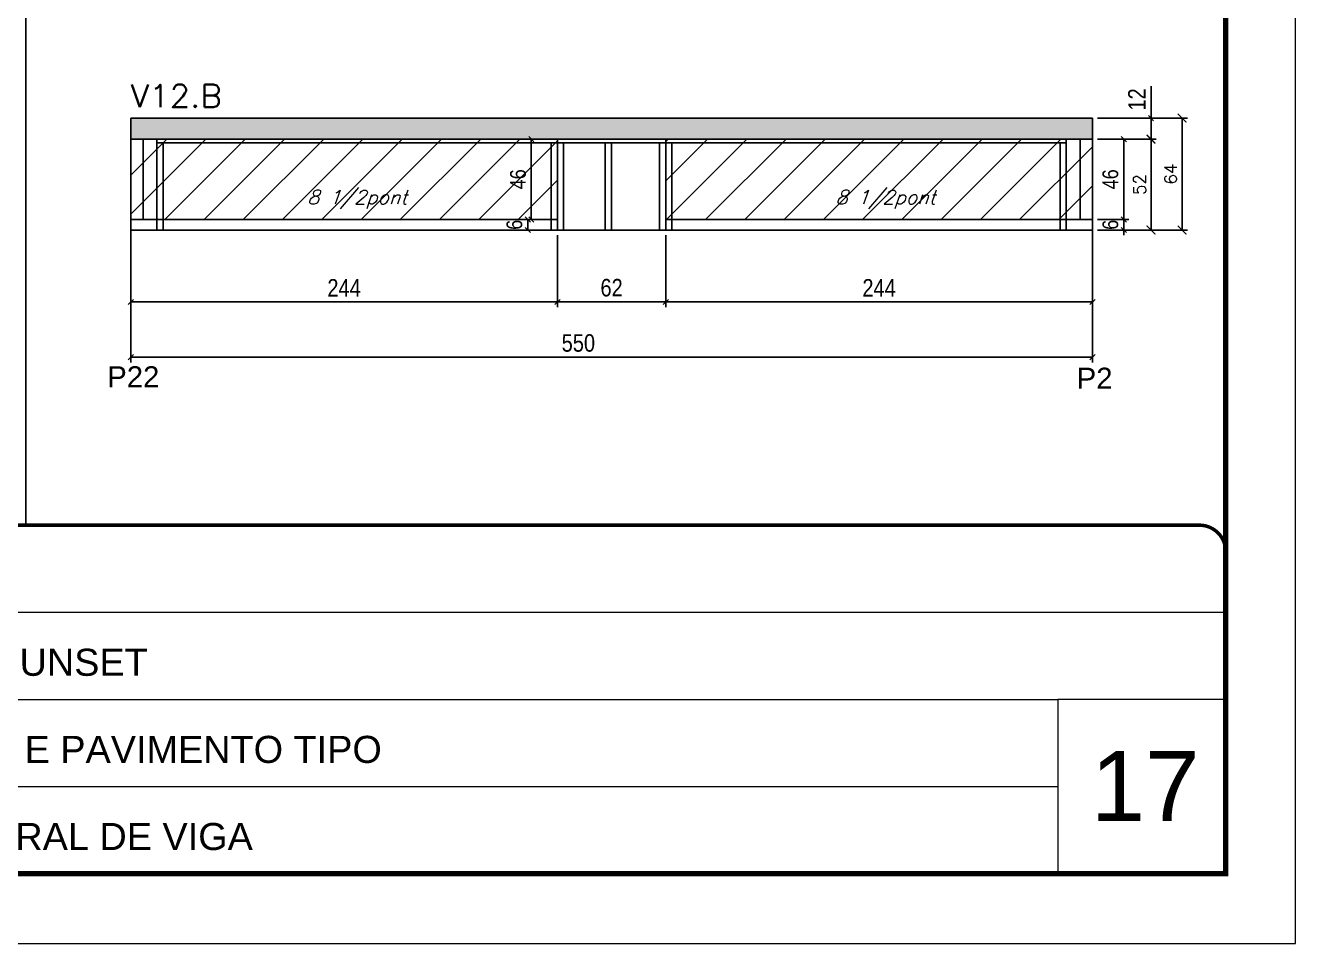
# Model space of a CAD drawing. Extents: x -10448 to -1189, y -11772 to 17235.
# Drawn here: x -9690 to -8963, y 11200 to 11725 of the extents above; entities that cross this region are included whole.
import ezdxf

# ---------------------------------------------------------------- set-up
doc = ezdxf.new("R2010")
doc.units = 0
doc.linetypes.add('CONTINUO', pattern=[0])
doc.linetypes.add('DASHED', pattern=[0.75, 0.5, -0.25])
for name, color, linetype in [('5', 5, 'Continuous'), ('COTA', 241, 'Continuous'), ('Painéis', 200, 'Continuous'), ('Reaproveitamento', 251, 'Continuous'), ('SARR_2.2x7', 40, 'Continuous'), ('SARR_3.5x7', 81, 'Continuous'), ('texto', 7, 'Continuous')]:
    doc.layers.add(name, color=color, linetype=linetype)
for name, color, linetype, lineweight in [('CARIMBO', 255, 'Continuous', 9), ('Folhas', 255, 'Continuous', 9), ('SARRAFO DE PRESSAO', 251, 'DASHED', 9), ('Texto Seção', 7, 'Continuous', 15)]:
    doc.layers.add(name, color=color, linetype=linetype, lineweight=lineweight)
doc.styles.add('ARIAL', font='arial.ttf')
doc.styles.add('COTA TECNICA', font='techl___.ttf', dxfattribs={"height": 10})
doc.styles.add('COTA TECNICA-50', font='techl___.ttf', dxfattribs={"height": 9})
doc.styles.add('REGUA-120', font='ROMANS.shx', dxfattribs={"height": 15})
doc.styles.add('Romans', font='romans.shx')
doc.styles.get("Standard").update_dxf_attribs({"font": 'arial.ttf'})
doc.dimstyles.new('COTA PAINEL-50', dxfattribs={"dimtxt": 9, "dimasz": 3, "dimexe": 3, "dimexo": 3, "dimgap": 3, "dimtad": 1, "dimdec": 1, "dimzin": 12, "dimdsep": 46, "dimtxsty": 'COTA TECNICA-50', "dimblk1": 'OBLIQUE', "dimblk2": 'OBLIQUE', "dimsah": 1, "dimcen": 0.9, "dimclrd": 4, "dimclre": 4, "dimclrt": 240, "dimadec": 1, "dimazin": 3, "dimtfac": 1, "dimtdec": 1, "dimtmove": 0, "dimatfit": 3, "dimfxl": 1, "dimtolj": 1, "dimtzin": 12, "dimarcsym": 0})
doc.dimstyles.new('Cota Paínel', dxfattribs={"dimtxt": 7, "dimasz": 5, "dimexe": 3, "dimexo": 3, "dimgap": 3, "dimtad": 1, "dimdec": 1, "dimzin": 12, "dimdsep": 46, "dimtxsty": 'Romans', "dimblk": 'ARCHTICK', "dimcen": 0, "dimclrd": 4, "dimclre": 4, "dimclrt": 1, "dimadec": 1, "dimazin": 3, "dimtfac": 1, "dimtdec": 1, "dimtmove": 0, "dimatfit": 3, "dimldrblk": 'OBLIQUE', "dimfxl": 1, "dimtolj": 1, "dimtzin": 12, "dimarcsym": 0})
doc.dimstyles.new('PAINEL', dxfattribs={"dimtxt": 10, "dimasz": 3, "dimexe": 3, "dimexo": 3, "dimgap": 3, "dimtad": 1, "dimdec": 1, "dimzin": 12, "dimdsep": 46, "dimtxsty": 'COTA TECNICA', "dimblk1": 'OBLIQUE', "dimblk2": 'OBLIQUE', "dimsah": 1, "dimcen": 0.9, "dimclrd": 4, "dimclre": 4, "dimclrt": 240, "dimadec": 1, "dimazin": 3, "dimtfac": 1, "dimtdec": 1, "dimtmove": 0, "dimatfit": 3, "dimfxl": 1, "dimtolj": 1, "dimtzin": 12, "dimarcsym": 0})

# ---------------------------------------------------------------- blocks, each defined once
blk = doc.blocks.new('9999999999')
at = {"color": 30, "linetype": 'CONTINUO'}
for p, q in [((98564.56, 34379.64), (99583.98, 34379.64)), ((98564.56, 34329.83), (99487.98, 34329.83)), ((99583.98, 34329.83), (99487.98, 34329.83)), ((99487.98, 34329.83), (99487.98, 34230.21)), ((98564.56, 34280.02), (99487.98, 34280.02))]:
    blk.add_line(p, q, dxfattribs=at)
at = {"color": 30, "linetype": 'CONTINUO', "const_width": 2}
blk.add_lwpolyline([(99583.98, 34230.21), (99583.98, 34414.45, 0.414214), (99568.98, 34429.45), (98228.98, 34429.45, 0.414214), (98213.98, 34414.45), (98213.98, 34245.21, 0.414214), (98228.98, 34230.21), (99583.98, 34230.21)], format="xyb", dxfattribs=at)
at = {"layer": 'Folhas'}
blk.add_lwpolyline([(98138.98, 34190.21), (99623.98, 34190.21), (99623.98, 35240.21), (98138.98, 35240.21)], close=True, dxfattribs=at)
at = {"layer": 'Folhas', "color": 30, "const_width": 3}
blk.add_lwpolyline([(98213.98, 34230.21), (99583.98, 34230.21), (99583.98, 35200.21), (98213.98, 35200.21)], close=True, dxfattribs=at)
at = {"color": 7, "linetype": 'Continuous', "ltscale": 5, "style": 'ARIAL'}
for s, height, p in [('NIK SUNSET', 15.483, (98837.68, 34343.32)), ('2°, 3° E PAVIMENTO TIPO', 15.4829, (98837.68, 34293.51)), ('LATERAL DE VIGA', 15.4829, (98837.68, 34243.7))]:
    blk.add_text(s, height=height, dxfattribs=at).set_placement(p)
blk = doc.blocks.new('_ArchTick')
at = {"color": 0, "linetype": 'ByBlock', "const_width": 0.15}
blk.add_lwpolyline([(-0.5, -0.5), (0.5, 0.5)], dxfattribs=at)
blk = doc.blocks.new('*D43')
at = {"layer": 'COTA', "color": 4, "lineweight": -2, "transparency": 16777216}
for p, q in [((-9076.5, 11659.93), (-9042.98, 11659.93)), ((-9045.98, 11659.93), (-9045.98, 11607.93)), ((-9076.5, 11607.93), (-9042.98, 11607.93))]:
    blk.add_line(p, q, dxfattribs=at)
at = {"layer": 'Defpoints', "color": 0, "transparency": 16777216}
for p in [(-9079.5, 11659.93), (-9079.5, 11607.93), (-9045.98, 11607.93)]:
    blk.add_point(p, dxfattribs=at)
at = {"layer": 'COTA', "color": 4, "lineweight": -2, "transparency": 16777216, "xscale": 5, "yscale": 5, "zscale": 5}
for p, rotation in [((-9045.98, 11659.93), 90), ((-9045.98, 11607.93), 270)]:
    blk.add_blockref('_ArchTick', p, dxfattribs=dict(at, rotation=rotation))
at = {"layer": 'COTA', "color": 1, "transparency": 16777216, "insert": (-9052.48, 11633.93), "char_height": 7, "attachment_point": 5, "rotation": 90, "style": 'Romans'}
blk.add_mtext('\\A1;52', dxfattribs=at)
blk = doc.blocks.new('_Oblique')
at = {"color": 0, "linetype": 'ByBlock', "lineweight": -2}
blk.add_line((-0.5, -0.5), (0.5, 0.5), dxfattribs=at)
blk = doc.blocks.new('*D1179')
at = {"layer": 'COTA', "color": 4, "linetype": 'ByBlock', "lineweight": -2, "transparency": 16777216}
for p, q in [((-9629.5, 11604.93), (-9629.5, 11563.8)), ((-9385.5, 11604.93), (-9385.5, 11563.8)), ((-9629.5, 11566.8), (-9385.5, 11566.8))]:
    blk.add_line(p, q, dxfattribs=at)
at = {"layer": 'Defpoints', "color": 0, "linetype": 'ByBlock', "transparency": 16777216}
for p in [(-9629.5, 11607.93), (-9385.5, 11607.93), (-9385.5, 11566.8)]:
    blk.add_point(p, dxfattribs=at)
at = {"layer": 'COTA', "color": 4, "linetype": 'ByBlock', "lineweight": -2, "transparency": 16777216, "xscale": 3, "yscale": 3, "zscale": 3, "rotation": 180}
blk.add_blockref('_Oblique', (-9629.5, 11566.8), dxfattribs=at)
at = {"layer": 'COTA', "color": 4, "linetype": 'ByBlock', "lineweight": -2, "transparency": 16777216, "xscale": 3, "yscale": 3, "zscale": 3}
blk.add_blockref('_Oblique', (-9385.5, 11566.8), dxfattribs=at)
at = {"layer": 'COTA', "color": 240, "linetype": 'ByBlock', "transparency": 16777216, "insert": (-9507.5, 11574.88), "char_height": 10, "attachment_point": 5, "style": 'COTA TECNICA'}
blk.add_mtext('\\A1;244', dxfattribs=at)
blk = doc.blocks.new('*D44')
at = {"layer": 'COTA', "color": 4, "linetype": 'ByBlock', "lineweight": -2, "transparency": 16777216}
for p, q in [((-9385.5, 11604.93), (-9385.5, 11563.8)), ((-9323.5, 11604.93), (-9323.5, 11563.8)), ((-9385.5, 11566.8), (-9323.5, 11566.8))]:
    blk.add_line(p, q, dxfattribs=at)
at = {"layer": 'Defpoints', "color": 0, "linetype": 'ByBlock', "transparency": 16777216}
for p in [(-9385.5, 11607.93), (-9323.5, 11607.93), (-9323.5, 11566.8)]:
    blk.add_point(p, dxfattribs=at)
at = {"layer": 'COTA', "color": 4, "linetype": 'ByBlock', "lineweight": -2, "transparency": 16777216, "xscale": 3, "yscale": 3, "zscale": 3, "rotation": 180}
blk.add_blockref('_Oblique', (-9385.5, 11566.8), dxfattribs=at)
at = {"layer": 'COTA', "color": 4, "linetype": 'ByBlock', "lineweight": -2, "transparency": 16777216, "xscale": 3, "yscale": 3, "zscale": 3}
blk.add_blockref('_Oblique', (-9323.5, 11566.8), dxfattribs=at)
at = {"layer": 'COTA', "color": 240, "linetype": 'ByBlock', "transparency": 16777216, "insert": (-9354.5, 11574.91), "char_height": 10, "attachment_point": 5, "style": 'COTA TECNICA'}
blk.add_mtext('\\A1;62', dxfattribs=at)
blk = doc.blocks.new('*D1180')
at = {"layer": 'COTA', "color": 4, "linetype": 'ByBlock', "lineweight": -2, "transparency": 16777216}
for p, q in [((-9323.5, 11604.93), (-9323.5, 11563.8)), ((-9079.5, 11604.93), (-9079.5, 11563.8)), ((-9323.5, 11566.8), (-9079.5, 11566.8))]:
    blk.add_line(p, q, dxfattribs=at)
at = {"layer": 'Defpoints', "color": 0, "linetype": 'ByBlock', "transparency": 16777216}
for p in [(-9323.5, 11607.93), (-9079.5, 11607.93), (-9079.5, 11566.8)]:
    blk.add_point(p, dxfattribs=at)
at = {"layer": 'COTA', "color": 4, "linetype": 'ByBlock', "lineweight": -2, "transparency": 16777216, "xscale": 3, "yscale": 3, "zscale": 3, "rotation": 180}
blk.add_blockref('_Oblique', (-9323.5, 11566.8), dxfattribs=at)
at = {"layer": 'COTA', "color": 4, "linetype": 'ByBlock', "lineweight": -2, "transparency": 16777216, "xscale": 3, "yscale": 3, "zscale": 3}
blk.add_blockref('_Oblique', (-9079.5, 11566.8), dxfattribs=at)
at = {"layer": 'COTA', "color": 240, "linetype": 'ByBlock', "transparency": 16777216, "insert": (-9201.5, 11574.88), "char_height": 10, "attachment_point": 5, "style": 'COTA TECNICA'}
blk.add_mtext('\\A1;244', dxfattribs=at)
blk = doc.blocks.new('*D45')
at = {"layer": 'COTA', "color": 4, "linetype": 'ByBlock', "lineweight": -2, "transparency": 16777216}
for p, q in [((-9629.5, 11610.93), (-9629.5, 11532.18)), ((-9079.5, 11610.93), (-9079.5, 11532.18)), ((-9629.5, 11535.18), (-9079.5, 11535.18))]:
    blk.add_line(p, q, dxfattribs=at)
at = {"layer": 'Defpoints', "color": 0, "linetype": 'ByBlock', "transparency": 16777216}
for p in [(-9629.5, 11613.93), (-9079.5, 11613.93), (-9079.5, 11535.18)]:
    blk.add_point(p, dxfattribs=at)
at = {"layer": 'COTA', "color": 4, "linetype": 'ByBlock', "lineweight": -2, "transparency": 16777216, "xscale": 3, "yscale": 3, "zscale": 3, "rotation": 180}
blk.add_blockref('_Oblique', (-9629.5, 11535.18), dxfattribs=at)
at = {"layer": 'COTA', "color": 4, "linetype": 'ByBlock', "lineweight": -2, "transparency": 16777216, "xscale": 3, "yscale": 3, "zscale": 3}
blk.add_blockref('_Oblique', (-9079.5, 11535.18), dxfattribs=at)
at = {"layer": 'COTA', "color": 240, "linetype": 'ByBlock', "transparency": 16777216, "insert": (-9373.5, 11543.29), "char_height": 10, "attachment_point": 5, "style": 'COTA TECNICA'}
blk.add_mtext('\\A1;550', dxfattribs=at)
blk = doc.blocks.new('*D1181')
at = {"layer": 'COTA', "color": 4, "linetype": 'ByBlock', "lineweight": -2, "transparency": 16777216}
for p, q in [((-9045.98, 11671.93), (-9045.98, 11690.25)), ((-9076.5, 11671.93), (-9042.98, 11671.93)), ((-9045.98, 11659.93), (-9045.98, 11671.93)), ((-9076.5, 11659.93), (-9042.98, 11659.93))]:
    blk.add_line(p, q, dxfattribs=at)
at = {"layer": 'Defpoints', "color": 0, "linetype": 'ByBlock', "transparency": 16777216}
for p in [(-9079.5, 11671.93), (-9045.98, 11671.93), (-9079.5, 11659.93)]:
    blk.add_point(p, dxfattribs=at)
at = {"layer": 'COTA', "color": 4, "linetype": 'ByBlock', "lineweight": -2, "transparency": 16777216, "xscale": 3, "yscale": 3, "zscale": 3}
for p, rotation in [((-9045.98, 11671.93), 90), ((-9045.98, 11659.93), 270)]:
    blk.add_blockref('_Oblique', p, dxfattribs=dict(at, rotation=rotation))
at = {"layer": 'COTA', "color": 240, "linetype": 'ByBlock', "transparency": 16777216, "insert": (-9054.04, 11682.59), "char_height": 10, "attachment_point": 5, "rotation": 90, "style": 'COTA TECNICA'}
blk.add_mtext('\\A1;12', dxfattribs=at)
blk = doc.blocks.new('*D46')
at = {"layer": 'COTA', "color": 4, "lineweight": -2, "transparency": 16777216}
for p, q in [((-9076.5, 11671.93), (-9025.2, 11671.93)), ((-9028.2, 11671.93), (-9028.2, 11607.93)), ((-9076.5, 11607.93), (-9025.2, 11607.93))]:
    blk.add_line(p, q, dxfattribs=at)
at = {"layer": 'Defpoints', "color": 0, "transparency": 16777216}
for p in [(-9079.5, 11671.93), (-9079.5, 11607.93), (-9028.2, 11607.93)]:
    blk.add_point(p, dxfattribs=at)
at = {"layer": 'COTA', "color": 4, "lineweight": -2, "transparency": 16777216, "xscale": 5, "yscale": 5, "zscale": 5}
for p, rotation in [((-9028.2, 11671.93), 90), ((-9028.2, 11607.93), 270)]:
    blk.add_blockref('_ArchTick', p, dxfattribs=dict(at, rotation=rotation))
at = {"layer": 'COTA', "color": 1, "transparency": 16777216, "insert": (-9034.7, 11639.93), "char_height": 7, "attachment_point": 5, "rotation": 90, "style": 'Romans'}
blk.add_mtext('\\A1;64', dxfattribs=at)
blk = doc.blocks.new('*D1388')
at = {"layer": 'COTA', "color": 4, "linetype": 'ByBlock', "lineweight": -2, "transparency": 16777216}
for p, q in [((-9061.59, 11613.93), (-9061.59, 11616.93)), ((-9076.5, 11613.93), (-9058.59, 11613.93)), ((-9061.59, 11607.93), (-9061.59, 11613.93)), ((-9076.5, 11607.93), (-9058.59, 11607.93)), ((-9061.59, 11607.93), (-9061.59, 11604.93))]:
    blk.add_line(p, q, dxfattribs=at)
at = {"layer": 'Defpoints', "color": 0, "linetype": 'ByBlock', "transparency": 16777216}
for p in [(-9079.5, 11613.93), (-9061.59, 11613.93), (-9079.5, 11607.93)]:
    blk.add_point(p, dxfattribs=at)
at = {"layer": 'COTA', "color": 4, "linetype": 'ByBlock', "lineweight": -2, "transparency": 16777216, "xscale": 3, "yscale": 3, "zscale": 3}
for p, rotation in [((-9061.59, 11613.93), 270), ((-9061.59, 11607.93), 90)]:
    blk.add_blockref('_Oblique', p, dxfattribs=dict(at, rotation=rotation))
at = {"layer": 'COTA', "color": 240, "linetype": 'ByBlock', "transparency": 16777216, "insert": (-9069.19, 11610.93), "char_height": 9, "attachment_point": 5, "rotation": 90, "style": 'COTA TECNICA-50'}
blk.add_mtext('\\A1;6', dxfattribs=at)
blk = doc.blocks.new('*D1389')
at = {"layer": 'COTA', "color": 4, "linetype": 'ByBlock', "lineweight": -2, "transparency": 16777216}
for p, q in [((-9076.5, 11659.93), (-9058.59, 11659.93)), ((-9061.59, 11613.93), (-9061.59, 11659.93)), ((-9076.5, 11613.93), (-9058.59, 11613.93))]:
    blk.add_line(p, q, dxfattribs=at)
at = {"layer": 'Defpoints', "color": 0, "linetype": 'ByBlock', "transparency": 16777216}
for p in [(-9079.5, 11659.93), (-9061.59, 11659.93), (-9079.5, 11613.93)]:
    blk.add_point(p, dxfattribs=at)
at = {"layer": 'COTA', "color": 4, "linetype": 'ByBlock', "lineweight": -2, "transparency": 16777216, "xscale": 3, "yscale": 3, "zscale": 3}
for p, rotation in [((-9061.59, 11659.93), 90), ((-9061.59, 11613.93), 270)]:
    blk.add_blockref('_Oblique', p, dxfattribs=dict(at, rotation=rotation))
at = {"layer": 'COTA', "color": 240, "linetype": 'ByBlock', "transparency": 16777216, "insert": (-9069.19, 11636.93), "char_height": 9, "attachment_point": 5, "rotation": 90, "style": 'COTA TECNICA-50'}
blk.add_mtext('\\A1;46', dxfattribs=at)
blk = doc.blocks.new('*D1390')
at = {"layer": 'COTA', "color": 4, "linetype": 'ByBlock', "lineweight": -2, "transparency": 16777216}
for p, q in [((-9402.46, 11607.93), (-9402.46, 11613.93)), ((-9399.46, 11613.93), (-9399.46, 11613.93)), ((-9399.46, 11607.93), (-9399.46, 11607.93))]:
    blk.add_line(p, q, dxfattribs=at)
at = {"layer": 'Defpoints', "color": 0, "linetype": 'ByBlock', "transparency": 16777216}
for p in [(-9402.46, 11613.93), (-9402.46, 11613.93), (-9402.46, 11607.93)]:
    blk.add_point(p, dxfattribs=at)
at = {"layer": 'COTA', "color": 4, "linetype": 'ByBlock', "lineweight": -2, "transparency": 16777216, "xscale": 3, "yscale": 3, "zscale": 3}
for p, rotation in [((-9402.46, 11613.93), 90), ((-9402.46, 11607.93), 270)]:
    blk.add_blockref('_Oblique', p, dxfattribs=dict(at, rotation=rotation))
at = {"layer": 'COTA', "color": 240, "linetype": 'ByBlock', "transparency": 16777216, "insert": (-9410.06, 11610.93), "char_height": 9, "attachment_point": 5, "rotation": 90, "style": 'COTA TECNICA-50'}
blk.add_mtext('\\A1;6', dxfattribs=at)
blk = doc.blocks.new('*D1391')
at = {"layer": 'COTA', "color": 4, "linetype": 'ByBlock', "lineweight": -2, "transparency": 16777216}
for p, q in [((-9400.4, 11613.93), (-9400.4, 11659.93)), ((-9399.46, 11659.93), (-9397.4, 11659.93)), ((-9397.4, 11613.93), (-9397.4, 11613.93))]:
    blk.add_line(p, q, dxfattribs=at)
at = {"layer": 'Defpoints', "color": 0, "linetype": 'ByBlock', "transparency": 16777216}
for p in [(-9402.46, 11659.93), (-9400.4, 11659.93), (-9400.4, 11613.93)]:
    blk.add_point(p, dxfattribs=at)
at = {"layer": 'COTA', "color": 4, "linetype": 'ByBlock', "lineweight": -2, "transparency": 16777216, "xscale": 3, "yscale": 3, "zscale": 3}
for p, rotation in [((-9400.4, 11659.93), 90), ((-9400.4, 11613.93), 270)]:
    blk.add_blockref('_Oblique', p, dxfattribs=dict(at, rotation=rotation))
at = {"layer": 'COTA', "color": 240, "linetype": 'ByBlock', "transparency": 16777216, "insert": (-9407.99, 11636.93), "char_height": 9, "attachment_point": 5, "rotation": 90, "style": 'COTA TECNICA-50'}
blk.add_mtext('\\A1;46', dxfattribs=at)

msp = doc.modelspace()

# ---------------------------------------------------------------- hatches: boundary and pattern name
at = {"layer": 'COTA', "linetype": 'ByBlock'}
h = msp.add_hatch(dxfattribs=at)
h.set_pattern_fill('AR-CONC', color=256, scale=0.03)
h.set_pattern_definition([(50, (-142465.273, -21112.122), (5.46554007, -0.47817257), [0.5715, -6.2865]), (355, (-142465.273, -21112.122), (-1.05730264, 5.73170536), [0.4572, -5.02921753]), (100.4514447, (-142464.8176, -21112.162), (4.40823741, 5.25353256), [0.48570026, -5.34270734]), (46.1842, (-142465.273, -21110.598), (8.13237123, -1.26126984), [0.85725, -9.42975]), (96.6355576, (-142464.595, -21110.703), (7.122124, 7.42278374), [0.7285507, -8.01406824]), (351.184151, (-142465.273, -21110.598), (7.122124, 7.42278374), [0.685799, -7.54379196]), (21, (-142464.511, -21110.979), (4.54843174, -3.06795595), [0.5715, -6.2865]), (326, (-142464.511, -21110.979), (1.85406085, 5.52563898), [0.4572, -5.0292]), (71.451445, (-142464.132, -21111.2346), (6.40249258, 2.45768307), [0.48570026, -5.34269813]), (37.5, (-142465.273, -21112.122), (0.092658098, 2.536651166), [0, -4.96824, 0, -5.1054, 0, -5.04825]), (7.5, (-142465.273, -21112.122), (2.004589875, 3.005417245), [0, -2.91084, 0, -4.85394, 0, -1.92405]), (327.5, (-142466.9723, -21112.122), (4.067717855, -0.17186232), [0, -1.905, 0, -5.9436, 0, -7.8867]), (317.5, (-142467.7343, -21112.122), (4.44387544, 0.76279473), [0, -2.4765, 0, -3.94716, 0, -5.6007])])
h.paths.add_polyline_path([(-9079.5, 11659.93), (-9079.5, 11671.93), (-9629.5, 11671.93), (-9629.5, 11659.93)])
at = {"layer": 'Reaproveitamento', "linetype": 'ByBlock'}
h = msp.add_hatch(dxfattribs=at)
h.set_pattern_fill('ANSI31', color=256, scale=5)
h.set_pattern_definition([(45, (-140848.283, -18573.978), (-11.2253202, 11.2253202), [])])
h.paths.add_polyline_path([(-9629.5, 11659.93), (-9629.5, 11613.93), (-9385.5, 11613.93), (-9385.5, 11659.93)])
h = msp.add_hatch(dxfattribs=at)
h.set_pattern_fill('ANSI31', color=256, scale=5)
h.set_pattern_definition([(45, (-140853.283, -18573.978), (-11.2253202, 11.2253202), [])])
h.paths.add_polyline_path([(-9323.5, 11613.93), (-9079.5, 11613.93), (-9079.5, 11659.93), (-9323.5, 11659.93)])

# ---------------------------------------------------------------- linework, layer by layer
at = {"layer": 'COTA', "linetype": 'ByBlock'}
for p, q in [((-9689.61, 11439.17), (-9689.61, 12209.93)), ((-9629.5, 11659.93), (-9629.5, 11671.93)), ((-9629.5, 11671.93), (-9079.5, 11671.93)), ((-9079.5, 11659.93), (-9079.5, 11671.93))]:
    msp.add_line(p, q, dxfattribs=at)
at = {"layer": 'Painéis'}
for p, q in [((-9629.5, 11659.93), (-9079.5, 11659.93)), ((-9629.5, 11659.93), (-9629.5, 11607.93)), ((-9385.5, 11659.93), (-9385.5, 11607.93)), ((-9323.5, 11659.93), (-9323.5, 11607.93)), ((-9079.5, 11659.93), (-9079.5, 11607.93)), ((-9385.5, 11613.93), (-9629.5, 11613.93)), ((-9079.5, 11613.93), (-9323.5, 11613.93)), ((-9079.5, 11607.93), (-9629.5, 11607.93))]:
    msp.add_line(p, q, dxfattribs=at)
at = {"layer": 'SARR_2.2x7', "linetype": 'Continuous'}
for p, q in [((-9622.5, 11659.93), (-9622.5, 11613.93)), ((-9385.5, 11657.73), (-9614.5, 11657.73)), ((-9385.5, 11657.73), (-9323.5, 11657.73)), ((-9323.5, 11657.73), (-9094.5, 11657.73)), ((-9086.5, 11659.93), (-9086.5, 11613.93))]:
    msp.add_line(p, q, dxfattribs=at)
at = {"layer": 'SARR_3.5x7'}
for p, q in [((-9614.5, 11659.93), (-9614.5, 11607.93)), ((-9611, 11657.73), (-9611, 11607.93)), ((-9389, 11657.73), (-9389, 11607.93)), ((-9382, 11657.73), (-9382, 11607.93)), ((-9358.1, 11657.73), (-9358.1, 11607.93)), ((-9354.6, 11657.73), (-9354.6, 11607.93)), ((-9327, 11657.73), (-9327, 11607.93)), ((-9320, 11657.73), (-9320, 11607.93)), ((-9098, 11657.73), (-9098, 11607.93)), ((-9094.5, 11659.93), (-9094.5, 11607.93)), ((-9385.5, 11613.93), (-9385.5, 11607.93)), ((-9323.5, 11613.93), (-9323.5, 11607.93)), ((-9614.5, 11607.93), (-9611, 11607.93)), ((-9389, 11607.93), (-9382, 11607.93)), ((-9358.1, 11607.93), (-9354.6, 11607.93)), ((-9327, 11607.93), (-9320, 11607.93))]:
    msp.add_line(p, q, dxfattribs=at)

# ---------------------------------------------------------------- block references
at = {"layer": 'SARRAFO DE PRESSAO', "color": 6, "linetype": 'ByBlock'}
msp.add_blockref('9999999999', (-108587.26, -22990.28), dxfattribs=at)

# ---------------------------------------------------------------- texts
at = {"layer": '5', "linetype": 'Continuous'}
for s, p in [('P22', (-9642.97, 11518.04)), ('P2', (-9088.49, 11517.21))]:
    msp.add_text(s, height=12, rotation=0.00004, dxfattribs=at).set_placement(p)
at = {"layer": 'CARIMBO', "style": 'ARIAL'}
msp.add_text('17', height=40, dxfattribs=at).set_placement((-9080.42, 11270.07))
at = {"layer": 'texto', "color": 2, "char_height": 8, "attachment_point": 5, "style": 'Romans'}
for insert in [(-9500, 11625.31), (-9197.83, 11625.31)]:
    msp.add_mtext('{\\Q19;\\C256;8 1/2pont}', dxfattribs=dict(at, insert=insert))
at = {"layer": 'Texto Seção', "style": 'REGUA-120', "width": 1.05}
msp.add_text('V12.B', height=13, dxfattribs=at).set_placement((-9629.5, 11678.12))

# ---------------------------------------------------------------- dimensions: what is measured, and where the dimension line sits
at = {"layer": 'COTA', "linetype": 'ByBlock'}
dim = msp.add_linear_dim(base=(-9045.98, 11671.93), p1=(-9079.5, 11659.93), p2=(-9079.5, 11671.93), angle=90, dimstyle='PAINEL', dxfattribs=at)
dim.commit()
dim.dimension.update_dxf_attribs({"geometry": '*D1181', "text_midpoint": (-9054.04, 11682.59)})
at = {"layer": 'COTA'}
for base, p1, picture, middle in [((-9028.2, 11607.93), (-9079.5, 11671.93), '*D46', (-9034.7, 11639.93)), ((-9045.98, 11607.93), (-9079.5, 11659.93), '*D43', (-9052.48, 11633.93))]:
    dim = msp.add_linear_dim(base=base, p1=p1, p2=(-9079.5, 11607.93), angle=90, dimstyle='Cota Paínel', dxfattribs=at)
    dim.commit()
    dim.dimension.update_dxf_attribs({"geometry": picture, "text_midpoint": middle})
at = {"layer": 'COTA', "linetype": 'ByBlock'}
for base, p1, p2, picture, middle in [((-9400.4, 11659.93), (-9400.4, 11613.93), (-9402.46, 11659.93), '*D1391', (-9407.99, 11636.93)), ((-9061.59, 11659.93), (-9079.5, 11613.93), (-9079.5, 11659.93), '*D1389', (-9069.19, 11636.93))]:
    dim = msp.add_linear_dim(base=base, p1=p1, p2=p2, angle=90, dimstyle='COTA PAINEL-50', override={"dimtmove": 1}, dxfattribs=at)
    dim.commit()
    dim.dimension.update_dxf_attribs({"geometry": picture, "text_midpoint": middle})
for base, p1, p2, picture, middle in [((-9061.59, 11613.93), (-9079.5, 11607.93), (-9079.5, 11613.93), '*D1388', (-9061.59, 11610.93)), ((-9402.46, 11613.93), (-9402.46, 11607.93), (-9402.46, 11613.93), '*D1390', (-9402.46, 11610.93))]:
    dim = msp.add_linear_dim(base=base, p1=p1, p2=p2, angle=90, dimstyle='COTA PAINEL-50', dxfattribs=at)
    dim.commit()
    dim.dimension.update_dxf_attribs({"geometry": picture, "text_midpoint": middle, "dimtype": 160})
dim = msp.add_linear_dim(base=(-9079.5, 11535.18), p1=(-9629.5, 11613.93), p2=(-9079.5, 11613.93), dimstyle='PAINEL', dxfattribs=at)
dim.commit()
dim.dimension.update_dxf_attribs({"geometry": '*D45', "text_midpoint": (-9373.5, 11535.18), "dimtype": 160})
dim = msp.add_linear_dim(base=(-9385.5, 11566.8), p1=(-9629.5, 11607.93), p2=(-9385.5, 11607.93), dimstyle='PAINEL', dxfattribs=at)
dim.commit()
dim.dimension.update_dxf_attribs({"geometry": '*D1179', "text_midpoint": (-9507.5, 11574.88)})
for base, p1, p2, picture, middle in [((-9323.5, 11566.8), (-9385.5, 11607.93), (-9323.5, 11607.93), '*D44', (-9354.5, 11574.91)), ((-9079.5, 11566.8), (-9323.5, 11607.93), (-9079.5, 11607.93), '*D1180', (-9201.5, 11574.88))]:
    dim = msp.add_linear_dim(base=base, p1=p1, p2=p2, dimstyle='PAINEL', override={"dimtmove": 1}, dxfattribs=at)
    dim.commit()
    dim.dimension.update_dxf_attribs({"geometry": picture, "text_midpoint": middle})

doc.saveas('drawing.dxf')
